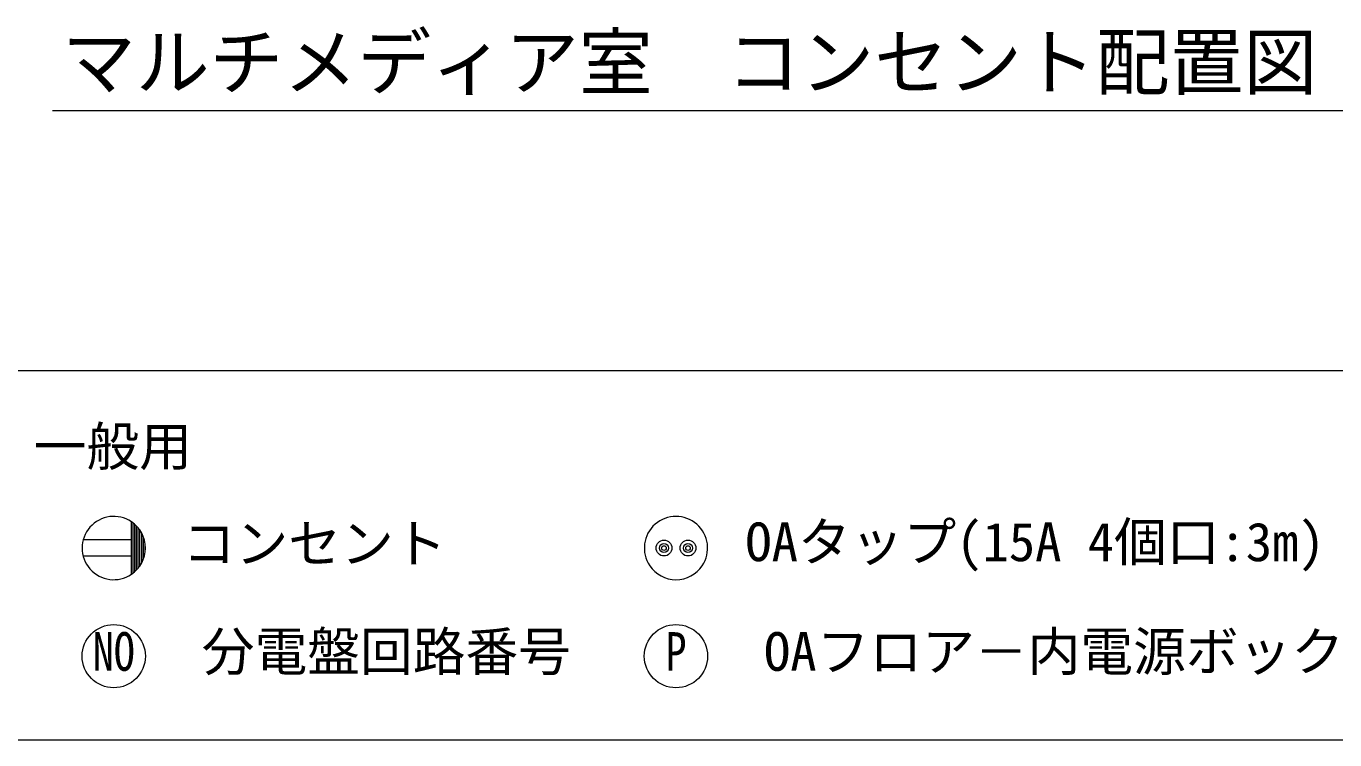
# Model space of a CAD drawing. Units: millimetres, scale not verified. Extents: x -9667 to 46333, y -21730 to 17470.
# Drawn here: x 6527 to 18933, y -21730 to -14966 of the extents above; entities that cross this region are included whole.
import ezdxf
from ezdxf.enums import TextEntityAlignment as Align

# ---------------------------------------------------------------- set-up
doc = ezdxf.new("R2010")
doc.units = ezdxf.units.MM
doc.header["$LTSCALE"] = 100
for name, color, linetype, lineweight in [('8-0', 7, 'Continuous', 18), ('8-8', 7, 'Continuous', 18), ('F-1', 7, 'Continuous', 18), ('F-F', 7, 'Continuous', 18)]:
    doc.layers.add(name, color=color, linetype=linetype, lineweight=lineweight)
doc.styles.add('HG創英角ｺﾞｼｯｸUB', font='')
doc.styles.add('HGｺﾞｼｯｸE', font='')
doc.styles.add('ＭＳ ゴシック', font='')
doc.styles.get('HG創英角ｺﾞｼｯｸUB').set_extended_font_data('HG創英角ｺﾞｼｯｸUB')
doc.styles.get('HGｺﾞｼｯｸE').set_extended_font_data('HGｺﾞｼｯｸE')
doc.styles.get('ＭＳ ゴシック').set_extended_font_data('MS Gothic')

msp = doc.modelspace()

# ---------------------------------------------------------------- linework, layer by layer
at = {"layer": '8-0'}
for p, q in [((7525.2, -20161.3), (7525.2, -19663.6)), ((7541.4, -20149.6), (7541.4, -19675.3)), ((7557.6, -20136.1), (7557.6, -19688.8)), ((7573.8, -20120.5), (7573.8, -19704.4)), ((7590, -20102.2), (7590, -19722.7)), ((7525.2, -19834.3), (7068, -19834.3)), ((7606.2, -20080.4), (7606.2, -19744.5)), ((7622.4, -20053.4), (7622.4, -19771.5)), ((7638.6, -20017.5), (7638.6, -19807.4)), ((7654.8, -19953.2), (7654.8, -19871.7)), ((7525.2, -19990.6), (7068, -19990.6))]:
    msp.add_line(p, q, dxfattribs=at)
msp.add_lwpolyline([(6035.8, -18230.4), (32639.2, -18230.4), (32639.2, -21730.4)], dxfattribs=at)
for centre, radius in [((12573.5, -19912.5), 75), ((12801.4, -19912.5), 75), ((7357.6, -20937.4), 300), ((12687.4, -20937.4), 300)]:
    msp.add_circle(centre, radius, dxfattribs=at)
for centre, start, end in [((7357.6, -19912.5), 56.04552, 303.9545), ((7357.6, -19912.5), 303.9545, 56.04552), ((7357.6, -19912.5), 303.9545, 56.04552), ((12687.4, -19912.5), 326.0455, 213.95448), ((12687.4, -19912.5), 213.95448, 326.0455), ((12687.4, -19912.5), 213.95448, 326.0455)]:
    msp.add_arc(centre, 300, start, end, dxfattribs=at)
at = {"layer": '8-8'}
for centre, radius in [((12573.5, -19912.5), 43.8), ((12573.5, -19912.5), 21.9), ((12801.4, -19912.5), 43.8), ((12801.4, -19912.5), 21.9)]:
    msp.add_circle(centre, radius, dxfattribs=at)
at = {"layer": 'F-1'}
msp.add_line((6775.9, -15766.1), (23192.5, -15766.1), dxfattribs=at)
at = {"layer": 'F-F'}
msp.add_line((-9667.2, -21730.4), (46332.8, -21730.4), dxfattribs=at)

# ---------------------------------------------------------------- texts
at = {"layer": '8-0'}
for s, style, p in [('一般用', 'HGｺﾞｼｯｸE', (6599, -19241.6)), ('コンセント', 'ＭＳ ゴシック', (8011.4, -20161.2)), ('OAタップ(15A 4個口:3m)', 'ＭＳ ゴシック', (13345, -20146.9)), ('分電盤回路番号', 'ＭＳ ゴシック', (8191.9, -21186.2)), ('OAフロア－内電源ボックス', 'ＭＳ ゴシック', (13521.7, -21186.2))]:
    msp.add_text(s, height=366.6, dxfattribs=dict(at, style=style)).set_placement(p, align=Align.BOTTOM_LEFT)
at = {"layer": '8-8', "style": 'ＭＳ ゴシック', "width": 0.8}
for s, p in [('NO', (7158.6, -21186.2)), ('P', (12588.4, -21186.2))]:
    msp.add_text(s, height=366.6, dxfattribs=at).set_placement(p, align=Align.BOTTOM_LEFT)
at = {"layer": 'F-1', "style": 'HG創英角ｺﾞｼｯｸUB'}
msp.add_text('マルチメディア室\u3000コンセント配置図\u3000１階平面図', height=513.2, dxfattribs=at).set_placement((6866.8, -15716), align=Align.BOTTOM_LEFT)

doc.saveas('drawing.dxf')
